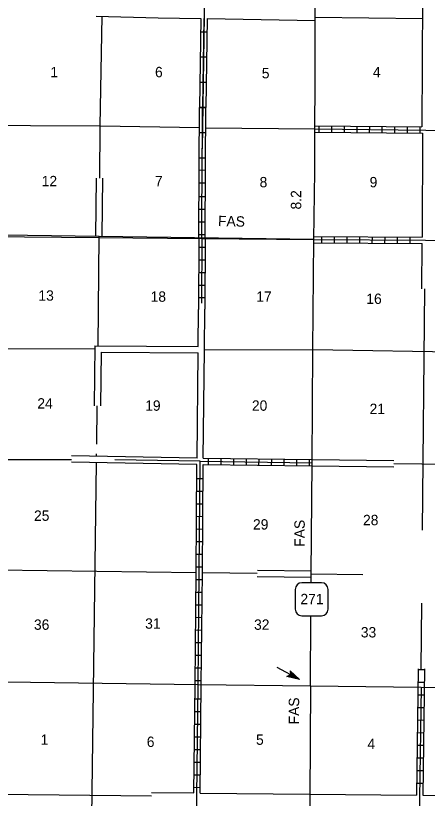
# Model space of a CAD drawing. Extents: x 1127779 to 1640420, y 16530500 to 16912710.
# Drawn here: x 1422254 to 1441815, y 16623611 to 16660796 of the extents above; entities that cross this region are included whole.
import ezdxf

# ---------------------------------------------------------------- set-up
doc = ezdxf.new("R2010")
doc.units = 0
for name, color, linetype in [('L11', 7, 'Continuous'), ('L13', 7, 'Continuous'), ('L14', 7, 'Continuous'), ('L21', 7, 'Continuous'), ('L22', 7, 'Continuous'), ('L28', 7, 'Continuous'), ('L3', 7, 'Continuous'), ('L4', 7, 'Continuous'), ('L8', 7, 'Continuous'), ('L9', 7, 'Continuous')]:
    doc.layers.add(name, color=color, linetype=linetype)

msp = doc.modelspace()

# ---------------------------------------------------------------- linework, layer by layer
at = {"layer": 'L11'}
for p, q in [((1441637, 16669365), (1441554, 16655512)), ((1431352, 16660658), (1436485, 16660573)), ((1441590, 16655212), (1441570, 16650277)), ((1441547, 16647821), (1441568, 16649977)), ((1430871, 16639777), (1424911, 16639877)), ((1430868, 16639478), (1424906, 16639578)), ((1433737, 16634454), (1436299, 16634421)), ((1433733, 16634154), (1436295, 16634121)), ((1428707, 16623888), (1430715, 16623867)), ((1441597, 16623757), (1443066, 16623742))]:
    msp.add_line(p, q, dxfattribs=at)
for points in [[(1426085, 16660775), (1429018, 16660699), (1431053, 16660663)], [(1426071, 16650322), (1426100, 16653074)], [(1426371, 16650319), (1426399, 16653071)], [(1430925, 16645076), (1430937, 16646836)], [(1431170, 16639773), (1431223, 16644924), (1431236, 16646849)], [(1426018, 16645110), (1425983, 16642264)], [(1426018, 16645110), (1430925, 16645076)], [(1426313, 16644808), (1426282, 16642260)], [(1426313, 16644808), (1430923, 16644776)], [(1430871, 16639777), (1430923, 16644776)], [(1436333, 16639405), (1440224, 16639365)], [(1436337, 16639704), (1440229, 16639664)], [(1431014, 16623864), (1436231, 16623811), (1441298, 16623760)]]:
    msp.add_lwpolyline(points, dxfattribs=at)
at = {"layer": 'L13'}
for p, q in [((1436486, 16660723), (1441585, 16660662)), ((1431282, 16655474), (1436474, 16655414)), ((1426167, 16645109), (1426221, 16650321)), ((1441588, 16636358), (1441697, 16647819)), ((1431223, 16644926), (1436366, 16644938)), ((1426102, 16639857), (1426103, 16639972)), ((1425747, 16613354), (1426098, 16639558)), ((1415571, 16634542), (1430831, 16634342)), ((1431131, 16634338), (1433735, 16634304)), ((1441525, 16629761), (1441555, 16632876)), ((1420727, 16623811), (1428705, 16623730))]:
    msp.add_line(p, q, dxfattribs=at)
for points in [[(1426249, 16653073), (1426275, 16655567), (1426361, 16660768)], [(1419638, 16655600), (1426275, 16655567), (1430983, 16655479)], [(1415667, 16645068), (1420773, 16644975), (1426016, 16644959)], [(1436366, 16644938), (1443967, 16644802)], [(1426109, 16640441), (1426134, 16642262)], [(1415626, 16639784), (1420811, 16639704), (1424908, 16639711)], [(1440227, 16639515), (1446876, 16639447), (1451984, 16639368)], [(1436297, 16634271), (1438744, 16634242)]]:
    msp.add_lwpolyline(points, dxfattribs=at)
at = {"layer": 'L28'}
for p, q in [((1435734, 16629252), (1434673, 16629833)), ((1435142, 16629396), (1435305, 16629487)), ((1435734, 16629252), (1435142, 16629396)), ((1435646, 16629281), (1435183, 16629402)), ((1435599, 16629316), (1435198, 16629413)), ((1435529, 16629345), (1435229, 16629434)), ((1435483, 16629380), (1435255, 16629448)), ((1435384, 16629424), (1435270, 16629458)), ((1435734, 16629252), (1435289, 16629665)), ((1435289, 16629665), (1435305, 16629487)), ((1435355, 16629440), (1435304, 16629468)), ((1435621, 16629323), (1435313, 16629605)), ((1435679, 16629291), (1435314, 16629623)), ((1435345, 16629474), (1435320, 16629497)), ((1435494, 16629402), (1435321, 16629534)), ((1435556, 16629359), (1435323, 16629571)), ((1435411, 16629438), (1435324, 16629504)), ((1435501, 16629379), (1435363, 16629455)), ((1435457, 16629403), (1435363, 16629455))]:
    msp.add_line(p, q, dxfattribs=at)
at = {"layer": 'L3'}
for p, q in [((1436792, 16633850), (1435852, 16633850)), ((1435539, 16633537), (1435539, 16632598)), ((1437104, 16632598), (1437105, 16633537)), ((1435852, 16632285), (1436791, 16632285)), ((1436267, 16628962), (1436281, 16632285))]:
    msp.add_line(p, q, dxfattribs=at)
for points in [[(1436474, 16655414), (1436480, 16657622), (1436487, 16660722), (1436499, 16665956), (1436534, 16670523)], [(1436293, 16633850), (1436297, 16634271), (1436335, 16639554), (1436366, 16644938), (1436420, 16650155), (1436461, 16653397), (1436474, 16655414)], [(1420661, 16629154), (1430926, 16629025), (1436267, 16628962), (1441517, 16628900), (1446733, 16628847), (1452620, 16628790)]]:
    msp.add_lwpolyline(points, dxfattribs=at)
for centre, start, end in [((1435851, 16633538), 89.9983, 179.9983), ((1436790, 16633538), 359.9983, 89.9983), ((1435851, 16632599), 179.9983, 269.9983), ((1436790, 16632599), 269.9983, 359.9983)]:
    msp.add_arc(centre, 313, start, end, dxfattribs=at)
at = {"layer": 'L4'}
for points in [[(1369901, 16651027), (1373336, 16650977), (1378611, 16650903), (1383893, 16650836), (1386518, 16650784), (1389059, 16650752), (1392084, 16650707), (1394350, 16650702), (1397067, 16650660), (1399708, 16650643), (1405016, 16650577), (1410332, 16650544), (1436420, 16650177)], [(1436267, 16628962), (1436229, 16623662), (1436141, 16618372), (1436112, 16613113), (1436046, 16608380)]]:
    msp.add_lwpolyline(points, dxfattribs=at)
at = {"layer": 'L8'}
for p, q in [((1436475, 16655563), (1441554, 16655512)), ((1436479, 16655678), (1436477, 16655678)), ((1436479, 16655679), (1436479, 16655678)), ((1436660, 16655561), (1436657, 16655263)), ((1437260, 16655555), (1437257, 16655256)), ((1437860, 16655549), (1437857, 16655250)), ((1438460, 16655542), (1438457, 16655244)), ((1439060, 16655536), (1439057, 16655238)), ((1439660, 16655530), (1439657, 16655232)), ((1440260, 16655524), (1440256, 16655226)), ((1440859, 16655518), (1440856, 16655219)), ((1441459, 16655511), (1441456, 16655213)), ((1436472, 16655264), (1441590, 16655212)), ((1430954, 16650254), (1430970, 16653690)), ((1431253, 16650250), (1431269, 16653687)), ((1430970, 16653464), (1431268, 16653462)), ((1430964, 16652853), (1431263, 16652851)), ((1431260, 16652182), (1430962, 16652183)), ((1431258, 16651582), (1430960, 16651583)), ((1431256, 16650982), (1430957, 16650983)), ((1430954, 16650254), (1430937, 16646836)), ((1431254, 16650382), (1430955, 16650383)), ((1431253, 16650250), (1431236, 16646849)), ((1436420, 16650305), (1441570, 16650277)), ((1436423, 16650420), (1436421, 16650420)), ((1436423, 16650420), (1436423, 16650419)), ((1436787, 16650308), (1436784, 16650010)), ((1437387, 16650303), (1437384, 16650005)), ((1437987, 16650298), (1437984, 16650000)), ((1438587, 16650293), (1438584, 16649994)), ((1439187, 16650288), (1439184, 16649989)), ((1439787, 16650282), (1439784, 16649984)), ((1440387, 16650277), (1440384, 16649979)), ((1440987, 16650272), (1440984, 16649974)), ((1431251, 16649782), (1430953, 16649783)), ((1431249, 16649182), (1430951, 16649183)), ((1431245, 16648582), (1430946, 16648583)), ((1431242, 16647982), (1430943, 16647983)), ((1431239, 16647382), (1430940, 16647383)), ((1431170, 16639773), (1436337, 16639704)), ((1431403, 16639769), (1431399, 16639471)), ((1432003, 16639761), (1431999, 16639463)), ((1432603, 16639753), (1432599, 16639455)), ((1433203, 16639745), (1433199, 16639447)), ((1433803, 16639737), (1433799, 16639439)), ((1434403, 16639729), (1434399, 16639430)), ((1435003, 16639721), (1434999, 16639422)), ((1435603, 16639712), (1435599, 16639414)), ((1436203, 16639704), (1436199, 16639406)), ((1430877, 16638810), (1431175, 16638807)), ((1430870, 16638210), (1431169, 16638207)), ((1430864, 16637610), (1431163, 16637607)), ((1430858, 16637010), (1431156, 16637007)), ((1430852, 16636410), (1431150, 16636407)), ((1430846, 16635810), (1431144, 16635807)), ((1430840, 16635210), (1431138, 16635207)), ((1430834, 16634610), (1431132, 16634607)), ((1430828, 16634011), (1431126, 16634008)), ((1430822, 16633411), (1431120, 16633408)), ((1430816, 16632811), (1431114, 16632808)), ((1430810, 16632211), (1431108, 16632208)), ((1430803, 16631611), (1431102, 16631608)), ((1430797, 16631011), (1431096, 16631008)), ((1430791, 16630411), (1431089, 16630408)), ((1430785, 16629811), (1431083, 16629808)), ((1441379, 16629762), (1441298, 16623760)), ((1441676, 16629714), (1441378, 16629718)), ((1441678, 16629760), (1441597, 16623757)), ((1430661, 16629030), (1430662, 16629030)), ((1430662, 16629030), (1430662, 16629027)), ((1430715, 16623867), (1430777, 16629026)), ((1430779, 16629211), (1431077, 16629208)), ((1431014, 16623864), (1431076, 16629023)), ((1441668, 16629114), (1441370, 16629118)), ((1441781, 16628894), (1441781, 16628897)), ((1441782, 16628894), (1441781, 16628894)), ((1430768, 16628334), (1431067, 16628331)), ((1441660, 16628514), (1441362, 16628518)), ((1441652, 16627914), (1441354, 16627918)), ((1430761, 16627735), (1431059, 16627731)), ((1430754, 16627135), (1431052, 16627131)), ((1441644, 16627314), (1441346, 16627318)), ((1430747, 16626535), (1431045, 16626531)), ((1441636, 16626714), (1441338, 16626718)), ((1441629, 16626114), (1441330, 16626118)), ((1430740, 16625935), (1431038, 16625931)), ((1430733, 16625335), (1431031, 16625331)), ((1441621, 16625514), (1441322, 16625518)), ((1441613, 16624914), (1441314, 16624918)), ((1430726, 16624735), (1431024, 16624731)), ((1430719, 16624135), (1431017, 16624131)), ((1441605, 16624314), (1441306, 16624318))]:
    msp.add_line(p, q, dxfattribs=at)
for points in [[(1436474, 16655414), (1441740, 16655360), (1446964, 16655298), (1449306, 16655258), (1452280, 16655215)], [(1431103, 16650209), (1431119, 16654468), (1431119, 16654468)], [(1415605, 16650362), (1420904, 16650305), (1426195, 16650251), (1431103, 16650209), (1436420, 16650155)], [(1431103, 16650209), (1431086, 16647129)], [(1436420, 16650155), (1441719, 16650126), (1447002, 16650014), (1449251, 16649983), (1452225, 16649932)], [(1436419, 16650005), (1441568, 16649977)], [(1430777, 16629026), (1430831, 16634343), (1430868, 16639478)], [(1430926, 16629025), (1430981, 16634342), (1431019, 16639625), (1436335, 16639554)], [(1431076, 16629023), (1431131, 16634340), (1431168, 16639474), (1436333, 16639405)], [(1430778, 16613150), (1430824, 16618409), (1430846, 16619659), (1430869, 16622683), (1430863, 16623716), (1430926, 16629025)], [(1441517, 16628900), (1441445, 16623609), (1441411, 16620310), (1441382, 16618318), (1443723, 16618295), (1446632, 16618273), (1451963, 16618190)]]:
    msp.add_lwpolyline(points, dxfattribs=at)
at = {"layer": 'L9'}
for p, q in [((1431341, 16660010), (1431043, 16660014)), ((1431323, 16658817), (1431025, 16658821)), ((1431305, 16657623), (1431007, 16657628)), ((1430970, 16653690), (1430989, 16656435)), ((1431288, 16656430), (1430989, 16656435)), ((1430989, 16656432), (1431288, 16656430)), ((1431112, 16652583), (1431138, 16656431)), ((1431269, 16653687), (1431288, 16656430)), ((1430981, 16655239), (1431279, 16655237)), ((1430973, 16654046), (1431271, 16654044))]:
    msp.add_line(p, q, dxfattribs=at)
for points in [[(1431242, 16670095), (1431240, 16668252), (1431233, 16666018), (1431204, 16660810), (1431124, 16655476), (1431120, 16654465)], [(1431053, 16660663), (1430989, 16656435)], [(1431202, 16660660), (1431138, 16656433)], [(1431352, 16660658), (1431288, 16656430)], [(1431019, 16639625), (1426970, 16639693)]]:
    msp.add_lwpolyline(points, dxfattribs=at)

# ---------------------------------------------------------------- texts
at = {"layer": 'L14'}
for s, height, rotation, p in [('1', 492, 359.9925, (1423907, 16657870)), ('6', 492, 359.993, (1428876, 16657870)), ('4', 492, 359.9931, (1439228, 16657870)), ('5', 492, 359.9928, (1433949, 16657818)), ('12', 492.2, 359.9965, (1423492, 16652692)), ('7', 492, 359.9928, (1428875, 16652692)), ('8', 492, 359.9928, (1433844, 16652640)), ('9', 492, 359.9928, (1439072, 16652640)), ('13', 492.2, 359.9965, (1423336, 16647255)), ('18', 492.2, 359.9965, (1428667, 16647203)), ('17', 492.2, 359.9965, (1433688, 16647203)), ('16', 492.2, 359.9967, (1438915, 16647099)), ('24', 492.2, 359.9971, (1423284, 16642129)), ('19', 492.2, 359.9965, (1428408, 16642025)), ('20', 492.2, 359.9971, (1433480, 16642025)), ('21', 492.2, 359.9953, (1439070, 16641870)), ('25', 492.2, 359.9969, (1423127, 16636795)), ('29', 492.2, 359.9969, (1433531, 16636381)), ('28', 492.2, 359.9969, (1438758, 16636588)), ('36', 492.2, 359.997, (1423126, 16631617)), ('31', 492.2, 359.9953, (1428406, 16631669)), ('32', 492.2, 359.9969, (1433582, 16631617)), ('33', 492.2, 359.9969, (1438654, 16631254)), ('1', 492, 359.9925, (1423442, 16626153)), ('6', 492, 359.993, (1428484, 16626053)), ('5', 492, 359.9928, (1433676, 16626153)), ('4', 492, 359.9931, (1438968, 16625953))]:
    msp.add_text(s, height=height, rotation=rotation, dxfattribs=at).set_placement(p)
at = {"layer": 'L21'}
msp.add_text('FAS', height=492.2, rotation=358.6968, dxfattribs=at).set_placement((1431865, 16650797))
at = {"layer": 'L22'}
for p in [(1435991, 16635564), (1435724, 16627124)]:
    msp.add_text('FAS', height=492.2, rotation=89.9913, dxfattribs=at).set_placement(p)
at = {"layer": 'L28'}
msp.add_text('8.2', height=492.2, rotation=89.9917, dxfattribs=at).set_placement((1435821, 16651587))
at = {"layer": 'L3'}
msp.add_text('271', height=492.2, rotation=359.9981, dxfattribs=at).set_placement((1435784, 16632834))

doc.saveas('drawing.dxf')
